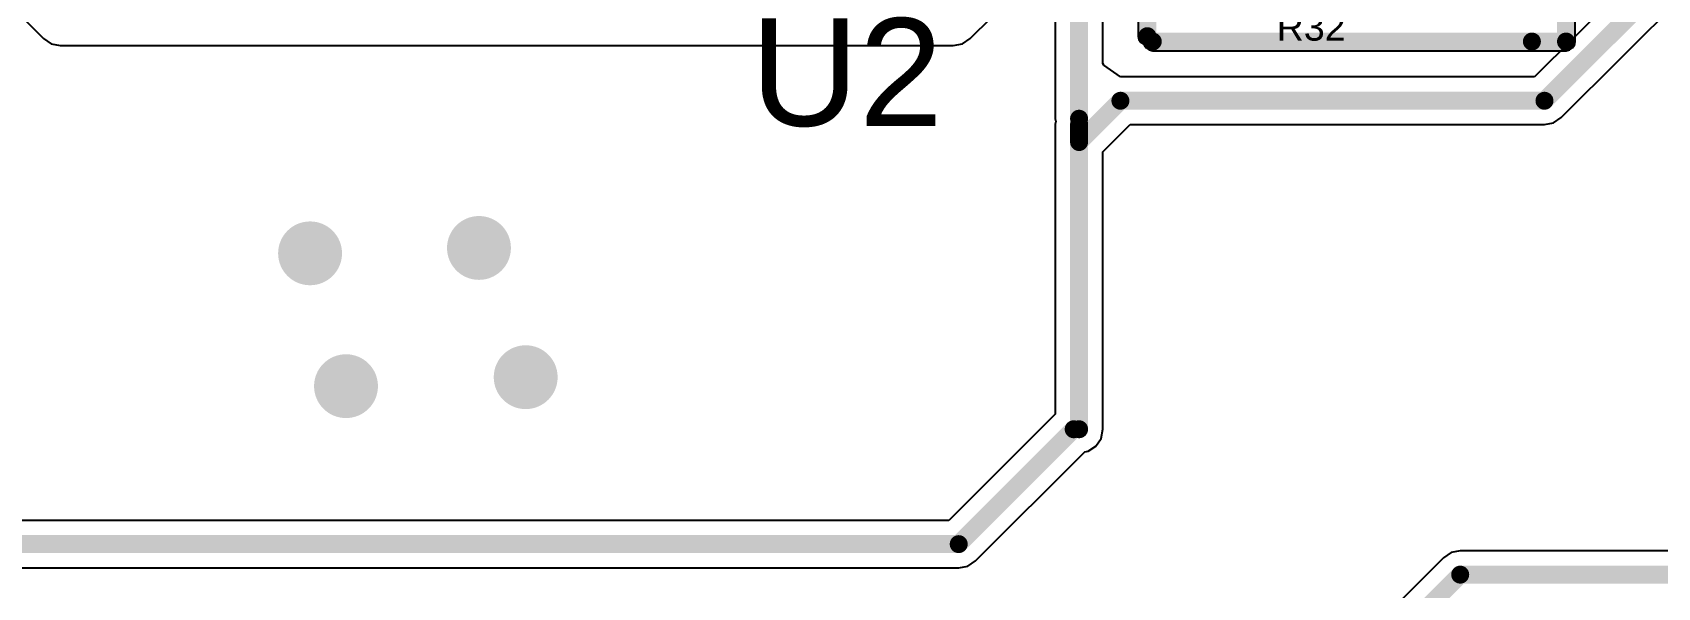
# Model space of a CAD drawing. Header units: inches. Extents: x 2.95 to 6.74, y 1.23 to 4.83.
# Drawn here: x 4.669 to 5.573, y 3.39 to 3.699 of the extents above; entities that cross this region are included whole.
import ezdxf

# ---------------------------------------------------------------- set-up
doc = ezdxf.new("R2010")
doc.units = ezdxf.units.IN
doc.header["$MEASUREMENT"] = 0
for name, color, linetype in [('Bottom Layer', 5, 'Continuous'), ('Bottom Solder', 6, 'Continuous'), ('GND', 76, 'Continuous'), ('PWR', 16, 'Continuous'), ('Top Layer', 1, 'Continuous'), ('Top Overlay', 2, 'Continuous'), ('Top Solder', 216, 'Continuous'), ('Via Holes', 16, 'Continuous')]:
    doc.layers.add(name, color=color, linetype=linetype)
doc.styles.add('Arial', font='', dxfattribs={"height": 0.2})
doc.styles.get('Arial').set_extended_font_data('Arial')

msp = doc.modelspace()

# ---------------------------------------------------------------- hatches: boundary and pattern name
at = {"layer": 'Bottom Layer'}
h = msp.add_hatch(color=5, dxfattribs=at)
edge = h.paths.add_edge_path()
edge.add_arc((4.917, 3.579), 0.01378, 0, 360)
h = msp.add_hatch(color=5, dxfattribs=at)
edge = h.paths.add_edge_path()
edge.add_arc((4.823, 3.576), 0.01378, 0, 360)
h = msp.add_hatch(color=5, dxfattribs=at)
edge = h.paths.add_edge_path()
edge.add_arc((4.943, 3.507), 0.01378, 0, 360)
h = msp.add_hatch(color=5, dxfattribs=at)
edge = h.paths.add_edge_path()
edge.add_arc((4.843, 3.502), 0.01378, 0, 360)
at = {"layer": 'Bottom Solder'}
h = msp.add_hatch(color=6, dxfattribs=at)
edge = h.paths.add_edge_path()
edge.add_arc((4.823, 3.576), 0.01778, 0, 360)
h = msp.add_hatch(color=6, dxfattribs=at)
edge = h.paths.add_edge_path()
edge.add_arc((4.917, 3.579), 0.01778, 0, 360)
h = msp.add_hatch(color=6, dxfattribs=at)
edge = h.paths.add_edge_path()
edge.add_arc((4.843, 3.502), 0.01778, 0, 360)
h = msp.add_hatch(color=6, dxfattribs=at)
edge = h.paths.add_edge_path()
edge.add_arc((4.943, 3.507), 0.01778, 0, 360)
at = {"layer": 'PWR'}
h = msp.add_hatch(color=16, dxfattribs=at)
edge = h.paths.add_edge_path()
edge.add_arc((4.823, 3.576), 0.01591, 0, 360)
h = msp.add_hatch(color=16, dxfattribs=at)
edge = h.paths.add_edge_path()
edge.add_arc((4.917, 3.579), 0.01591, 0, 360)
h = msp.add_hatch(color=16, dxfattribs=at)
edge = h.paths.add_edge_path()
edge.add_arc((4.943, 3.507), 0.01591, 0, 360)
h = msp.add_hatch(color=16, dxfattribs=at)
edge = h.paths.add_edge_path()
edge.add_arc((4.843, 3.502), 0.01591, 0, 360)
at = {"layer": 'Top Layer'}
h = msp.add_hatch(color=1, dxfattribs=at)
edge = h.paths.add_edge_path()
edge.add_arc((4.917, 3.579), 0.01378, 0, 360)
h = msp.add_hatch(color=1, dxfattribs=at)
edge = h.paths.add_edge_path()
edge.add_arc((4.823, 3.576), 0.01378, 0, 360)
h = msp.add_hatch(color=1, dxfattribs=at)
edge = h.paths.add_edge_path()
edge.add_arc((4.943, 3.507), 0.01378, 0, 360)
h = msp.add_hatch(color=1, dxfattribs=at)
edge = h.paths.add_edge_path()
edge.add_arc((4.843, 3.502), 0.01378, 0, 360)
at = {"layer": 'Top Solder'}
h = msp.add_hatch(color=216, dxfattribs=at)
edge = h.paths.add_edge_path()
edge.add_arc((4.823, 3.576), 0.01778, 0, 360)
h = msp.add_hatch(color=216, dxfattribs=at)
edge = h.paths.add_edge_path()
edge.add_arc((4.917, 3.579), 0.01778, 0, 360)
h = msp.add_hatch(color=216, dxfattribs=at)
edge = h.paths.add_edge_path()
edge.add_arc((4.843, 3.502), 0.01778, 0, 360)
h = msp.add_hatch(color=216, dxfattribs=at)
edge = h.paths.add_edge_path()
edge.add_arc((4.943, 3.507), 0.01778, 0, 360)
at = {"layer": 'Via Holes'}
h = msp.add_hatch(color=7, dxfattribs=at)
edge = h.paths.add_edge_path()
edge.add_arc((4.823, 3.576), 0.00591, 0, 360)
h = msp.add_hatch(color=7, dxfattribs=at)
edge = h.paths.add_edge_path()
edge.add_arc((4.917, 3.579), 0.00591, 0, 360)
h = msp.add_hatch(color=7, dxfattribs=at)
edge = h.paths.add_edge_path()
edge.add_arc((4.943, 3.507), 0.00591, 0, 360)
h = msp.add_hatch(color=7, dxfattribs=at)
edge = h.paths.add_edge_path()
edge.add_arc((4.843, 3.502), 0.00591, 0, 360)

# ---------------------------------------------------------------- linework, layer by layer
at = {"layer": 'Bottom Layer'}
for p, q in [((5.26425, 3.68174), (5.26425, 3.83935)), ((4.62384, 3.74642), (4.67463, 3.69563)), ((5.19037, 3.69563), (5.22851, 3.73376)), ((5.23775, 3.72993), (5.23775, 3.651)), ((5.54871, 3.71846), (5.50451, 3.67425)), ((5.51937, 3.65163), (5.59337, 3.72563)), ((4.67463, 3.69563), (4.67893, 3.69275)), ((4.67893, 3.69275), (4.684, 3.69175)), ((4.684, 3.69175), (5.181, 3.69175)), ((5.181, 3.69175), (5.18607, 3.69275)), ((5.18607, 3.69275), (5.19037, 3.69563)), ((5.26471, 3.68091), (5.26425, 3.68174)), ((5.274, 3.67425), (5.26471, 3.68091)), ((5.50451, 3.67425), (5.274, 3.67425)), ((5.23775, 3.651), (5.23804, 3.6495)), ((5.23804, 3.6495), (5.23775, 3.648)), ((5.23775, 3.648), (5.23775, 3.638)), ((5.26425, 3.63251), (5.27949, 3.64775)), ((5.27949, 3.64775), (5.51, 3.64775)), ((5.51, 3.64775), (5.51507, 3.64875)), ((5.51507, 3.64875), (5.51937, 3.65163)), ((5.23775, 3.638), (5.23775, 3.48649)), ((5.26425, 3.478), (5.26425, 3.63251)), ((5.23775, 3.48649), (5.17851, 3.42725)), ((5.26037, 3.46863), (5.26325, 3.47293)), ((5.26325, 3.47293), (5.26425, 3.478)), ((5.19337, 3.40463), (5.25411, 3.46536)), ((5.25411, 3.46536), (5.25607, 3.46575)), ((5.25607, 3.46575), (5.26037, 3.46863)), ((5.17851, 3.42725), (4.61326, 3.42725)), ((5.4631, 3.41025), (5.45803, 3.40925)), ((5.8058, 3.41025), (5.4631, 3.41025)), ((4.62669, 3.40075), (5.184, 3.40075)), ((5.184, 3.40075), (5.18907, 3.40175)), ((5.18907, 3.40175), (5.19337, 3.40463)), ((5.45373, 3.40637), (5.38563, 3.33827)), ((5.45803, 3.40925), (5.45373, 3.40637))]:
    msp.add_line(p, q, dxfattribs=at)
for points in [[(5.251, 3.651, 0.01, 0.01, 0), (5.251, 3.933, 0.01, 0.01, 0)], [(5.51, 3.661, 0.01, 0.01, 0), (5.584, 3.735, 0.01, 0.01, 0)], [(5.251, 3.638, 0.01, 0.01, 0), (5.274, 3.661, 0.01, 0.01, 0)], [(5.274, 3.661, 0.01, 0.01, 0), (5.51, 3.661, 0.01, 0.01, 0)], [(5.251, 3.638, 0.01, 0.01, 0), (5.251, 3.648, 0.01, 0.01, 0)], [(5.251, 3.478, 0.01, 0.01, 0), (5.251, 3.638, 0.01, 0.01, 0)], [(5.184, 3.414, 0.01, 0.01, 0), (5.248, 3.478, 0.01, 0.01, 0)], [(4.567, 3.414, 0.01, 0.01, 0), (5.184, 3.414, 0.01, 0.01, 0)], [(5.395, 3.3289, 0.01, 0.01, 0), (5.4631, 3.397, 0.01, 0.01, 0)], [(5.4631, 3.397, 0.01, 0.01, 0), (5.81129, 3.397, 0.01, 0.01, 0)]]:
    msp.add_lwpolyline(points, format="xyseb", dxfattribs=at)
for points in [[(5.2715, 3.661, 0.005, 0.005, 1), (5.2765, 3.661, 0.005, 0.005, 1)], [(5.2715, 3.661, 0.005, 0.005, 1), (5.2765, 3.661, 0.005, 0.005, 1)], [(5.5075, 3.661, 0.005, 0.005, 1), (5.5125, 3.661, 0.005, 0.005, 1)], [(5.5075, 3.661, 0.005, 0.005, 1), (5.5125, 3.661, 0.005, 0.005, 1)], [(5.2485, 3.651, 0.005, 0.005, 1), (5.2535, 3.651, 0.005, 0.005, 1)], [(5.2485, 3.648, 0.005, 0.005, 1), (5.2535, 3.648, 0.005, 0.005, 1)], [(5.2485, 3.638, 0.005, 0.005, 1), (5.2535, 3.638, 0.005, 0.005, 1)], [(5.2485, 3.638, 0.005, 0.005, 1), (5.2535, 3.638, 0.005, 0.005, 1)], [(5.2485, 3.638, 0.005, 0.005, 1), (5.2535, 3.638, 0.005, 0.005, 1)], [(5.2455, 3.478, 0.005, 0.005, 1), (5.2505, 3.478, 0.005, 0.005, 1)], [(5.2485, 3.478, 0.005, 0.005, 1), (5.2535, 3.478, 0.005, 0.005, 1)], [(5.1815, 3.414, 0.005, 0.005, 1), (5.1865, 3.414, 0.005, 0.005, 1)], [(5.1815, 3.414, 0.005, 0.005, 1), (5.1865, 3.414, 0.005, 0.005, 1)], [(5.4606, 3.397, 0.005, 0.005, 1), (5.4656, 3.397, 0.005, 0.005, 1)], [(5.4606, 3.397, 0.005, 0.005, 1), (5.4656, 3.397, 0.005, 0.005, 1)]]:
    msp.add_lwpolyline(points, format="xyseb", close=True, dxfattribs=at)
at = {"layer": 'GND'}
for p, q in [((5.5271, 3.694), (5.5271, 4.401)), ((5.2839, 3.823), (5.2839, 3.697)), ((5.2839, 3.697), (5.28429, 3.69505)), ((5.28429, 3.69505), (5.2854, 3.6934)), ((5.2854, 3.6934), (5.28705, 3.69229)), ((5.28705, 3.69229), (5.28725, 3.69225)), ((5.28725, 3.69225), (5.28729, 3.69205)), ((5.28729, 3.69205), (5.2884, 3.6904)), ((5.2884, 3.6904), (5.29005, 3.68929)), ((5.52395, 3.68929), (5.5256, 3.6904)), ((5.5256, 3.6904), (5.52671, 3.69205)), ((5.52671, 3.69205), (5.5271, 3.694)), ((5.29005, 3.68929), (5.292, 3.6889)), ((5.292, 3.6889), (5.522, 3.6889)), ((5.522, 3.6889), (5.52395, 3.68929))]:
    msp.add_line(p, q, dxfattribs=at)
for points in [[(5.522, 3.694, 0.01, 0.01, 0), (5.522, 4.401, 0.01, 0.01, 0)], [(5.289, 3.697, 0.01, 0.01, 0), (5.289, 3.823, 0.01, 0.01, 0)], [(5.292, 3.694, 0.01, 0.01, 0), (5.503, 3.694, 0.01, 0.01, 0)], [(5.503, 3.694, 0.01, 0.01, 0), (5.522, 3.694, 0.01, 0.01, 0)]]:
    msp.add_lwpolyline(points, format="xyseb", dxfattribs=at)
for points in [[(5.2865, 3.697, 0.005, 0.005, 1), (5.2915, 3.697, 0.005, 0.005, 1)], [(5.2895, 3.694, 0.005, 0.005, 1), (5.2945, 3.694, 0.005, 0.005, 1)], [(5.5005, 3.694, 0.005, 0.005, 1), (5.5055, 3.694, 0.005, 0.005, 1)], [(5.5005, 3.694, 0.005, 0.005, 1), (5.5055, 3.694, 0.005, 0.005, 1)], [(5.5195, 3.694, 0.005, 0.005, 1), (5.5245, 3.694, 0.005, 0.005, 1)], [(5.5195, 3.694, 0.005, 0.005, 1), (5.5245, 3.694, 0.005, 0.005, 1)]]:
    msp.add_lwpolyline(points, format="xyseb", close=True, dxfattribs=at)

# ---------------------------------------------------------------- texts
at = {"layer": 'Top Overlay', "style": 'Arial'}
for s, height, p in [('R32', 0.015, (5.36092, 3.6945)), ('U2', 0.06, (5.06802, 3.64701))]:
    msp.add_text(s, height=height, dxfattribs=at).set_placement(p)

doc.saveas('drawing.dxf')
